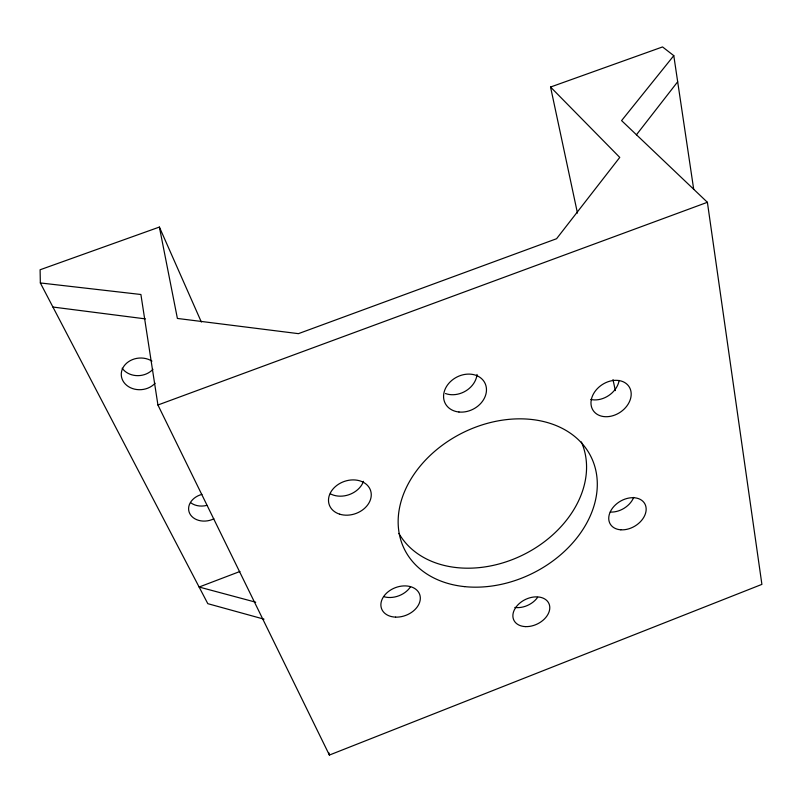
<?xml version="1.0" encoding="UTF-8"?>
<svg xmlns="http://www.w3.org/2000/svg" width="802" height="802" viewBox="0 0 802 802"><rect width="100%" height="100%" fill="white"/><g stroke="black" fill="none" stroke-linecap="round" stroke-linejoin="round"><path stroke-width="1.2" d="M636.407 134.836L677.68 81.774M577.46 213.111L550.553 87.037L662.542 46.937L673.79 55.649L621.59 120.611L707.394 202.294L761.9 584.377L329.391 755.063L157.924 405L140.901 294.494L40.341 282.946L40.1 269.773L159.387 227.066L201.352 322.053M239.958 571.475L199.117 587.034L255.718 602.202M157.924 405L707.394 202.294M52.922 307.036L145.383 318.885M263.998 619.164L207.808 603.675L40.341 282.946M550.553 87.037L619.756 157.413L556.568 238.725L298.424 333.652L177.392 318.444L159.387 227.066M328.78 752.647L329.391 755.063M612.989 379.587L615.345 390.604M673.79 55.649L693.71 189.392M581.37 441.952A102.135 77.934 -26.4 0 1 523.876 554.483A102.135 77.934 -26.4 0 1 398.915 533.43M152.931 369.291A18.636 15.669 -4.6 0 1 122.165 368.208M206.876 505.37A17.063 13.434 -11.3 0 1 190.726 502.724M619.134 380.429A21.103 16.361 -34 0 1 590.813 399.456M633.69 497.39A19.669 14.336 -31 0 1 610.272 512.057M537.631 597.32A19.058 13.564 -25.7 0 1 514.824 607.445M410.544 586.733A19.97 14.717 -20.8 0 1 384.369 596.838M363.507 481.29A21.423 16.912 -19.2 0 1 330.364 493.832M477.03 374.424A21.854 17.834 -27.7 0 1 445.491 393.541M213.883 518.794A17.333 13.534 -11.7 0 1 189.693 513.44A17.333 13.534 -11.7 0 1 201.934 494.393M155.097 383.236A18.957 15.829 -5.1 0 1 128.49 386.634A18.957 15.829 -5.1 0 1 125.333 364.449A18.957 15.829 -5.1 0 1 151.949 361.121M464.579 586.623A104.12 78.476 -26.4 0 0 595.615 469.561A104.12 78.476 -26.4 0 0 432.97 452.849A104.12 78.476 -26.4 0 0 464.579 586.623M395.597 617.129A20.351 14.807 -21 0 0 419.626 594.302A20.351 14.807 -21 0 0 386.584 593.119A20.351 14.807 -21 0 0 395.597 617.129M339.697 514.182A21.865 17.053 -19.4 0 0 371.256 494.323A21.865 17.053 -19.4 0 0 338.685 484.127A21.865 17.053 -19.4 0 0 339.697 514.182M525.611 626.613A19.398 13.614 -25.7 0 0 549.39 604.818A19.398 13.614 -25.7 0 0 519.004 603.796A19.398 13.614 -25.7 0 0 525.611 626.613M620.838 529.811A20.04 14.406 -30.9 0 0 645.921 506.774A20.04 14.406 -30.9 0 0 615.585 504.739A20.04 14.406 -30.9 0 0 620.838 529.811M609.249 416.509A21.534 16.481 -33.8 0 0 629.349 387.125A21.534 16.481 -33.8 0 0 594.673 391.927A21.534 16.481 -33.8 0 0 609.249 416.509M458.955 412.007A22.306 18.005 -27.6 0 0 485.872 385.481A22.306 18.005 -27.6 0 0 450.223 381.842A22.306 18.005 -27.6 0 0 458.955 412.007"/></g></svg>
